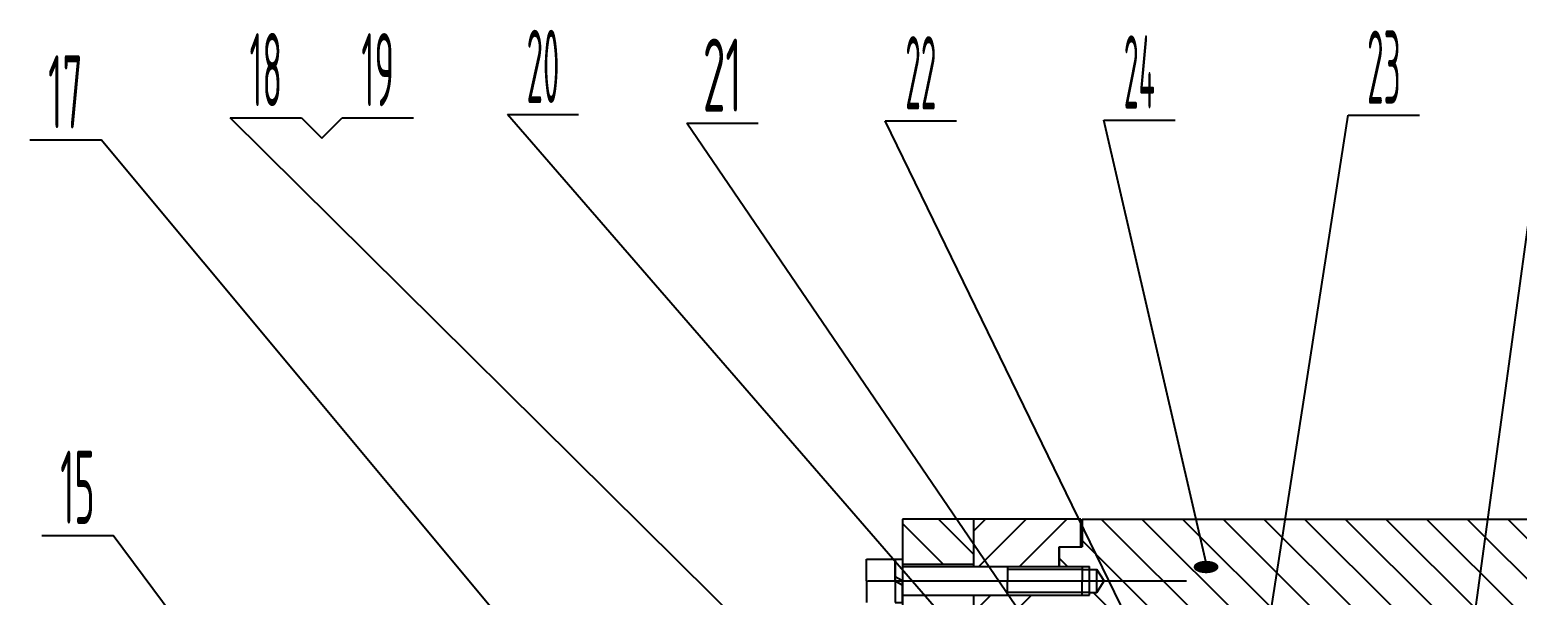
# Model space of a CAD drawing. Header units: millimetres. Extents: x -519 to 6201, y -152 to 4787.
# Drawn here: x 802 to 1837, y 1934 to 2327 of the extents above; entities that cross this region are included whole.
import ezdxf
from ezdxf.enums import TextEntityAlignment as Align

# ---------------------------------------------------------------- set-up
doc = ezdxf.new("R2010")
doc.units = ezdxf.units.MM
doc.header["$LTSCALE"] = 160
doc.linetypes.add('G', pattern=[2, 1.25, -0.25, 0.25, -0.25])
for name, color, linetype in [('01', 7, 'Continuous'), ('02', 1, 'Continuous'), ('05', 4, 'G'), ('11', 3, 'Continuous')]:
    doc.layers.add(name, color=color, linetype=linetype)
doc.styles.get("Standard").update_dxf_attribs({"font": 'isocp', "width": 0.707, "bigfont": 'intecad.shx'})
pattern_1 = [(135, (5325.255, -3742.797), (-14.142136, -14.142136), [])]

# ---------------------------------------------------------------- blocks, each defined once
blk = doc.blocks.new('*U14')
at = {"layer": '01'}
for p, q in [((-15.1, 5), (-15.1, 0)), ((0, 5), (-15.1, 5)), ((-15.1, 0), (0, 0)), ((0, 0), (-2.9, 5)), ((0, 5), (2.9, 0)), ((0, 5), (15.1, 5)), ((15.1, 0), (0, 0)), ((15.1, 5), (15.1, 0))]:
    blk.add_line(p, q, dxfattribs=at)
at = {"layer": '05'}
blk.add_line((0, 7.1), (0, -2.1), dxfattribs=at)

msp = doc.modelspace()

# ---------------------------------------------------------------- hatches: boundary and pattern name
at = {"layer": '02'}
h = msp.add_hatch(dxfattribs=at)
h.set_pattern_fill('_USER', color=256, scale=20, angle=135, style=0, pattern_type=0)
h.set_pattern_definition(pattern_1)
h.paths.add_polyline_path([(1561.158, 680.4065), (1532.8054, 626.8213), (1532.8054, 626.3565), (1533.8054, 626.3565), (1533.8054, 606.9815), (1756.3556, 606.9815), (1773.2258, 671.8565), (1712.8054, 671.8565, -0.289261294), (1699.263, 680.4065)])
h.paths.add_polyline_path([(1517.8054, 671.9815), (1517.8054, 649.9815), (1545.0598, 649.9815), (1561.158, 680.4065), (1546.2876, 680.4065, -0.286756768), (1532.8054, 671.9815)])
h.paths.add_polyline_path([(1517.8054, 649.9815), (1517.8054, 637.7383), (1521.8054, 637.7383), (1521.8054, 630.7383), (1517.8054, 630.7383), (1517.8054, 626.3565), (1532.5595, 626.3565), (1545.0598, 649.9815)])
h.paths.add_polyline_path([(1773.2258, 671.8565), (1756.3556, 606.9815), (1883.8054, 606.9815), (1883.8054, 593.7015), (1933.8054, 593.7015), (1933.8054, 617.6065), (1952.8054, 617.6065), (1952.8054, 671.8565)])
h.paths.add_polyline_path([(1883.8054, 567.7015), (1883.8054, 535.6315), (1933.8054, 535.6315), (1933.8054, 567.7015)])
h.paths.add_polyline_path([(1549.9532, 1986.9815), (1578.9149, 1913.5565), (1661.1689, 1913.5565), (1669.1841, 1986.9815)])
h.paths.add_polyline_path([(1549.0738, 1943.9815), (1544.0562, 1935.9815), (1538.8916, 1935.9815), (1538.8916, 1933.9815), (1517.8054, 1933.9815), (1517.8054, 1931.9815), (1522.8054, 1931.9815), (1522.8054, 1924.9815), (1517.8054, 1924.9815), (1517.8054, 1921.9815), (1532.8054, 1921.9815, -0.286756768), (1546.2876, 1913.5565), (1578.9149, 1913.5565), (1566.9141, 1943.9815)])
h.paths.add_polyline_path([(1533.8054, 1986.9815), (1533.8054, 1967.6065), (1517.8054, 1967.6065), (1517.8054, 1953.9815), (1538.8916, 1953.9815), (1538.8916, 1951.9815), (1544.0562, 1951.9815), (1549.0738, 1943.9815), (1566.9141, 1943.9815), (1549.9532, 1986.9815)])
h.paths.add_polyline_path([(1669.1841, 1986.9815), (1661.1689, 1913.5565), (1699.263, 1913.5565, -0.289261294), (1712.8054, 1922.1065), (1799.8427, 1922.1065), (1806.5974, 1986.9815)])
h.paths.add_polyline_path([(1806.5974, 1986.9815), (1799.8427, 1922.1065), (1926.3876, 1922.1065), (1937.7847, 1976.4315), (1933.8054, 1976.4315), (1933.8054, 2000.2615), (1883.8054, 2000.2615), (1883.8054, 1995.0115), (1883.8054, 1986.9815)])
h.paths.add_polyline_path([(1937.7847, 1976.4315), (1926.3876, 1922.1065), (1952.8054, 1922.1065), (1952.8054, 1976.4315)])
h.paths.add_polyline_path([(1883.8054, 2058.3315), (1883.8054, 2026.2615), (1933.8054, 2026.2615), (1933.8054, 2058.3315)])
h.paths.add_polyline_path([(1629.9748, 1946.5277), (1629.9748, 1961.6987), (1610.2825, 1961.6987), (1610.2825, 1946.5277)], flags=24)
at = {"layer": '02', "linetype": 'Continuous'}
h = msp.add_hatch(dxfattribs=at)
h.set_pattern_fill('_USER', color=1, scale=20, angle=135, style=0, pattern_type=0)
h.set_pattern_definition(pattern_1)
h.paths.add_polyline_path([(1458.3054, 1955.4815), (1458.3054, 1986.9815), (1408.8054, 1986.9815), (1408.8054, 1955.4815)])
at = {"layer": '02'}
h = msp.add_hatch(dxfattribs=at)
h.set_pattern_fill('_USER', color=256, scale=20, angle=225, style=0, pattern_type=0)
h.set_pattern_definition([(225, (5325.255, -3742.797), (14.142136, -14.142136), [])])
h.paths.add_polyline_path([(1458.8054, 1933.9815), (1458.8054, 1896.4737), (1464.8054, 1896.4737), (1464.8054, 1892.4737, -0.043715843), (1464.8054, 1891.9779), (1464.8054, 1888.4737), (1458.8054, 1888.4737), (1458.8054, 1880.9565), (1448.8054, 1880.9565), (1448.8054, 1473.194), (1490.8174, 1473.194), (1490.8174, 1458.194), (1523.8054, 1458.194), (1523.8054, 1892.0828), (1500.9205, 1933.9815)])
h.paths.add_polyline_path([(1471.9721, 1986.9815), (1489.9966, 1953.9815), (1517.8054, 1953.9815), (1517.8054, 1967.6065), (1532.8054, 1967.6065), (1532.8054, 1986.9815)])
h.paths.add_polyline_path([(1471.9721, 1986.9815), (1458.8054, 1986.9815), (1458.8054, 1953.9815), (1489.9966, 1953.9815)])
h.paths.add_polyline_path([(1490.8174, 1135.769), (1490.8174, 1120.769), (1448.8054, 1120.769), (1448.8054, 831.844), (1508.4804, 831.844), (1508.4804, 812.0899), (1523.8054, 812.0899), (1523.8054, 1135.769)])
h.paths.add_polyline_path([(1548.3308, 1669.0664), (1501.692, 1669.0664), (1501.692, 1705.0664), (1548.3308, 1705.0664)], flags=9)
h.paths.add_polyline_path([(1534.6798, 1517.7035), (1504.015, 1517.7035), (1504.015, 1553.7035), (1534.6798, 1553.7035)], flags=9)
h.paths.add_polyline_path([(1479.901, 1734.5727), (1479.901, 1749.7437), (1460.2087, 1749.7437), (1460.2087, 1734.5727)], flags=24)
h.paths.add_polyline_path([(1471.1766, 1883.1843), (1471.1766, 1898.3553), (1451.4843, 1898.3553), (1451.4843, 1883.1843)], flags=24)

# ---------------------------------------------------------------- linework, layer by layer
at = {"layer": '01'}
for p, q in [((1408.8054, 1986.9815), (1408.8054, 1909.4815)), ((1458.3054, 1986.9815), (1458.3054, 1953.9815)), ((1517.8054, 1967.6065), (1517.8054, 1953.9815)), ((1383.8054, 1958.9815), (1403.8054, 1958.9815)), ((1383.8054, 1943.9815), (1383.8054, 1958.9815)), ((1403.8054, 1958.9815), (1403.8054, 1943.9815)), ((1408.8054, 1955.4815), (1458.3054, 1955.4815)), ((1408.8054, 1953.9815), (1538.8916, 1953.9815)), ((1481.8054, 1953.9815), (1481.8054, 1943.9815)), ((1533.8054, 1953.9815), (1533.8054, 1943.9815)), ((1533.8054, 1951.9815), (1544.0562, 1951.9815)), ((1549.0738, 1943.9815), (1544.0562, 1951.9815)), ((1544.0562, 1935.9815), (1544.0562, 1951.9815)), ((1383.8054, 1943.9815), (1383.8054, 1928.9815)), ((1481.8054, 1933.9815), (1481.8054, 1943.9815)), ((1533.8054, 1933.9815), (1533.8054, 1943.9815)), ((1538.8916, 1935.9815), (1544.0562, 1935.9815)), ((1544.0562, 1935.9815), (1549.0738, 1943.9815)), ((1408.8054, 1933.9815), (1538.8916, 1933.9815)), ((1458.3054, 1933.9815), (1458.3054, 1880.9565))]:
    msp.add_line(p, q, dxfattribs=at)
at = {"layer": '01', "color": 7, "linetype": 'Continuous'}
for p, q in [((1532.8054, 1986.9815), (1408.8054, 1986.9815)), ((1532.8054, 1967.6065), (1532.8054, 1986.9815)), ((1533.8054, 1967.6065), (1533.8054, 1986.9815)), ((1533.8054, 1986.9815), (1533.8054, 1967.6065)), ((1533.8054, 1986.9815), (1883.8054, 1986.9815)), ((1533.8054, 1986.9815), (1883.8054, 1986.9815)), ((1517.8054, 1953.9815), (1517.8054, 1967.6065)), ((1517.8054, 1967.6065), (1533.8054, 1967.6065)), ((1517.8054, 1967.6065), (1533.8054, 1967.6065))]:
    msp.add_line(p, q, dxfattribs=at)
at = {"layer": '02'}
for p, q in [((1462.0826, 1890.2732), (1133.9563, 2268.36)), ((1133.9563, 2268.36), (1183.5563, 2268.36)), ((1654.9212, 1856.3224), (1718.9327, 2267.7789)), ((1718.9327, 2267.7789), (1768.5327, 2267.7789)), ((1470.807, 1741.6616), (941.1022, 2266.0552)), ((941.1022, 2266.0552), (990.7022, 2266.0552)), ((990.7022, 2266.0552), (1004.8443, 2251.9131)), ((1004.8443, 2251.9131), (1018.9864, 2266.0552)), ((1018.9864, 2266.0552), (1068.5864, 2266.0552)), ((1574.4835, 1799.299), (1258.7314, 2262.2742)), ((1258.7314, 2262.2742), (1308.3314, 2262.2742)), ((1627.6921, 1789.8942), (1396.8223, 2263.9219)), ((1396.8223, 2263.9219), (1446.4223, 2263.9219)), ((1620.8808, 1953.6167), (1548.8585, 2264.461)), ((1548.8585, 2264.461), (1598.4585, 2264.461)), ((1776.7452, 1700.2659), (1853.5777, 2260.8492)), ((801.6982, 2250.6803), (851.2982, 2250.6803)), ((1337.3291, 1668.3948), (851.2982, 2250.6803)), ((810.1137, 1975.6238), (859.7137, 1975.6238)), ((1201.3804, 1517.2559), (859.7137, 1975.6238)), ((1533.8054, 1951.9815), (1481.8054, 1951.9815)), ((1538.8916, 1935.9815), (1481.8054, 1935.9815))]:
    msp.add_line(p, q, dxfattribs=at)
at = {"layer": '02', "color": 1, "linetype": 'Continuous'}
msp.add_line((1538.8916, 1933.9815), (1538.8916, 1953.9815), dxfattribs=at)
at = {"layer": '05', "color": 4, "linetype": 'G'}
for p, q in [((1384.8134, 1943.9815), (1560.855, 1943.9815)), ((1413.8761, 1943.9815), (1533.8054, 1943.9815)), ((1500.7183, 1943.9815), (1606.5348, 1943.9815))]:
    msp.add_line(p, q, dxfattribs=at)
at = {"layer": '05'}
msp.add_line((1388.2404, 1943.9815), (1537.3543, 1943.9815), dxfattribs=at)

# ---------------------------------------------------------------- block references
at = {"layer": '01', "xscale": -1, "rotation": 90}
msp.add_blockref('*U14', (1408.8054, 1943.9815), dxfattribs=at)

# ---------------------------------------------------------------- texts
at = {"layer": '02', "width": 0.605172}
msp.add_text('●', height=16, rotation=90, dxfattribs=at).set_placement((1628.8808, 1948.8167), (1628.8808, 1958.4167), align=Align.FIT)
at = {"layer": '11'}
for s, width, p, p2 in [('18', 0.422594, (954.6068, 2274.0552), (977.1975, 2274.0552)), ('19', 0.399058, (1032.3929, 2274.0552), (1055.18, 2274.0552)), ('20', 0.357839, (1147.3627, 2276.36), (1170.1498, 2276.36)), ('21', 0.50553, (1270.0193, 2270.2742), (1297.0435, 2270.2742)), ('22', 0.323802, (1410.8239, 2271.9219), (1432.4206, 2271.9219)), ('24', 0.314222, (1562.8601, 2272.461), (1584.4568, 2272.461)), ('23', 0.354605, (1732.0753, 2275.7789), (1755.3901, 2275.7789)), ('17', 0.448889, (814.5, 2258.6803), (838.4964, 2258.6803)), ('15', 0.431853, (822.9155, 1983.6238), (846.9119, 1983.6238))]:
    msp.add_text(s, height=50.91169, dxfattribs=dict(at, width=width)).set_placement(p, p2, align=Align.FIT)

doc.saveas('drawing.dxf')
